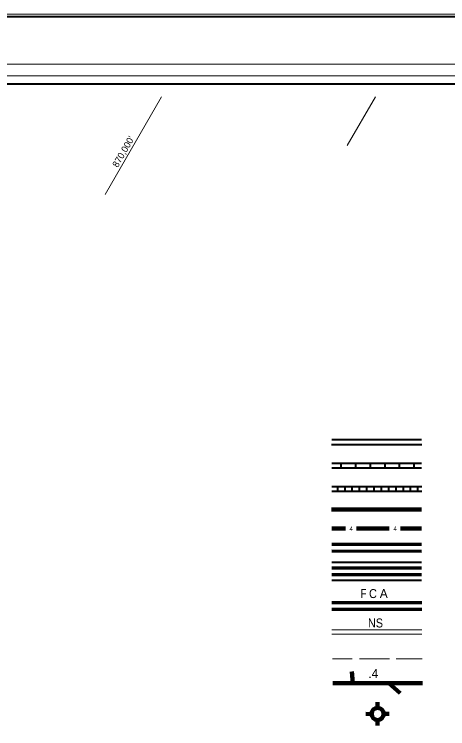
# Model space of a CAD drawing. Extents: x 595731 to 692645, y 256695 to 375960.
# Drawn here: x 673689 to 680820, y 301335 to 313092 of the extents above; entities that cross this region are included whole.
import ezdxf
from ezdxf.enums import TextEntityAlignment as Align

# ---------------------------------------------------------------- set-up
doc = ezdxf.new("R2010")
doc.units = 0
doc.header["$LTSCALE"] = 50
for name, color, linetype, lineweight in [('1', 7, 'Continuous', 25), ('20', 7, 'Continuous', 13), ('32', 7, 'Continuous', 40), ('61', 7, 'Continuous', 13)]:
    doc.layers.add(name, color=color, linetype=linetype, lineweight=lineweight)

msp = doc.modelspace()

# ---------------------------------------------------------------- linework, layer by layer
at = {"layer": '1', "lineweight": 13}
msp.add_lwpolyline([(692361.27, 256695.36), (595730.62, 256695.36), (595730.62, 313092.4), (692361.27, 313092.4)], close=True, dxfattribs=at)
at = {"layer": '20', "lineweight": 90}
for p, q in [((678909.72, 304944.16), (680388.12, 304943.64)), ((678912.31, 304629.71), (679137.78, 304629.63)), ((679322.58, 304629.56), (679859.52, 304629.37)), ((680044.32, 304629.31), (680390.75, 304629.19)), ((679256.78, 302086.71), (679245.19, 302275.5)), ((678928.13, 302086.05), (680406.53, 302085.5)), ((679854.27, 302084.54), (680037.15, 301917.11)), ((679666.99, 301678.41), (679667.02, 301770.85)), ((679567.8, 301576.88), (679475.4, 301576.91)), ((679666.92, 301478.25), (679666.89, 301385.88)), ((679767.33, 301580.45), (679859.73, 301580.42))]:
    msp.add_line(p, q, dxfattribs=at)
at = {"layer": '20', "lineweight": 70}
for p, q in [((678912.24, 304370.7), (680390.64, 304370.18)), ((678912.24, 304259.82), (680390.6, 304259.3)), ((678912.15, 303981.79), (680390.51, 303981.28)), ((678912.07, 303870.91), (680390.47, 303870.4)), ((678914.43, 303411.11), (680392.83, 303410.59)), ((678914.4, 303300.23), (680392.8, 303299.71))]:
    msp.add_line(p, q, dxfattribs=at)
at = {"layer": '20', "lineweight": 40}
for p, q in [((678912.14, 304074.19), (680390.54, 304073.64)), ((678912.04, 303778.51), (680390.44, 303778))]:
    msp.add_line(p, q, dxfattribs=at)
at = {"layer": '20'}
for p, q in [((678914.25, 302890.21), (680392.65, 302889.69)), ((678914.28, 302964.13), (680392.68, 302963.61)), ((678922.6, 302485.61), (679251.07, 302485.49)), ((679369.48, 302485.45), (679860.78, 302485.28)), ((679971.66, 302485.24), (680401, 302485.09))]:
    msp.add_line(p, q, dxfattribs=at)
at = {"layer": '20', "lineweight": 40}
for points in [[(595765.62, 313057.4), (692326.26, 313057.4), (692326.26, 256730.36), (595765.62, 256730.36)], [(598953.48, 311948.44), (691400.76, 311948.44), (691400.76, 257822.07), (598953.48, 257822.07)]]:
    msp.add_lwpolyline(points, close=True, dxfattribs=at)
at = {"layer": '20'}
msp.add_lwpolyline([(598644.29, 312273.9), (598644.29, 257512.79), (598822.84, 257691.47), (598822.84, 312079.07), (691531.37, 312079.07), (691531.37, 257691.47), (598822.84, 257691.47), (598644.29, 257512.79), (691709.95, 257512.79), (691709.95, 312273.9)], close=True, dxfattribs=at)
at = {"layer": '20', "lineweight": 90}
msp.add_circle((679667.54, 301577.8), 100.07, dxfattribs=at)
at = {"layer": '32'}
for p, q in [((678912.04, 306092.65), (680391.51, 306092.65)), ((678910.68, 306010.93), (680394.23, 306010.93)), ((678912.04, 305703.15), (680390.15, 305703.15)), ((679069.92, 305628.25), (679069.92, 305703.15)), ((679309.42, 305628.25), (679309.42, 305703.15)), ((679549.42, 305628.25), (679549.42, 305703.15)), ((679789.42, 305628.25), (679789.42, 305703.15)), ((680029.42, 305628.25), (680029.42, 305703.15)), ((680269.42, 305628.25), (680269.42, 305703.15)), ((678912.04, 305628.25), (680390.15, 305628.25)), ((678914.76, 305319.1), (680392.87, 305319.1)), ((678914.76, 305244.2), (680392.87, 305244.2)), ((679010.93, 305244.2), (679010.93, 305319.1)), ((679130.93, 305244.2), (679130.93, 305319.1)), ((679250.93, 305244.2), (679250.93, 305319.1)), ((679370.93, 305244.2), (679370.93, 305319.1)), ((679490.93, 305244.2), (679490.93, 305319.1)), ((679610.93, 305244.2), (679610.93, 305319.1)), ((679730.93, 305244.2), (679730.93, 305319.1)), ((679850.93, 305244.2), (679850.93, 305319.1)), ((679970.93, 305244.2), (679970.93, 305319.1)), ((680090.93, 305244.2), (680090.93, 305319.1)), ((680210.93, 305244.2), (680210.93, 305319.1)), ((680330.11, 305244.2), (680330.11, 305319.1))]:
    msp.add_line(p, q, dxfattribs=at)
at = {"layer": '61'}
for p, q in [((675184.51, 310126.21), (676113.47, 311735.21)), ((679168.52, 310930.71), (679633, 311735.21))]:
    msp.add_line(p, q, dxfattribs=at)

# ---------------------------------------------------------------- texts
at = {"layer": '20'}
for s, height, rotation, width, p in [('4', 73.92, 359.966, 0.85, (679204.13, 304589.18)), ('4', 73.92, 359.966, 0.85, (679926.81, 304590.68)), ('F', 147.8, 359.989, 0.8, (679387.91, 303484.87)), ('C', 147.8, 359.981, 0.9, (679526.57, 303484.82)), ('NS', 147.8, 359.982, 0.9, (679509.12, 303000.88))]:
    msp.add_text(s, height=height, rotation=rotation, dxfattribs=dict(at, width=width)).set_placement(p)
for s, rotation, p in [('A', 359.978, (679702.41, 303484.76)), ('.4', 359.973, (679513.75, 302170.41))]:
    msp.add_text(s, height=147.8, rotation=rotation, dxfattribs=at).set_placement(p)
at = {"layer": '61'}
msp.add_text("870,000'", height=110, rotation=60, dxfattribs=at).set_placement((675530.69, 310804.06), align=Align.CENTER)

doc.saveas('drawing.dxf')
